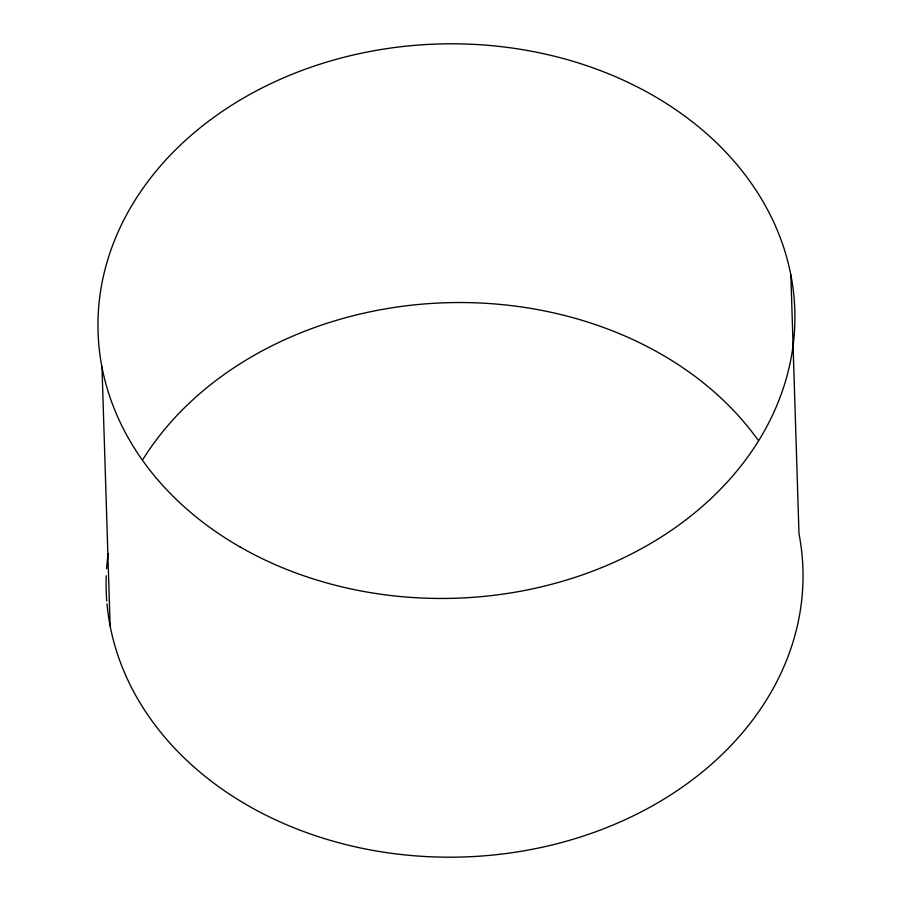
<?xml version="1.0" encoding="UTF-8"?>
<svg xmlns="http://www.w3.org/2000/svg" width="901" height="901" viewBox="0 0 901 901"><rect width="100%" height="100%" fill="white"/><g stroke="black" fill="none" stroke-linecap="round" stroke-linejoin="round"><path stroke-width="1.35" d="M790.864 275.064L798.996 533.797A348.541 277.249 -1.8 0 1 493.602 854.97A348.541 277.249 -1.8 0 1 106.994 603.85M102.004 367.203L110.136 625.936M106.757 601.057A348.541 277.249 -1.8 0 1 106.239 575.818M106.611 568.824A348.541 277.249 -1.8 0 1 108.176 553.586M143.011 459.24A348.541 277.249 -1.8 0 1 445.939 302.747A348.541 277.249 -1.8 0 1 758.011 440.026M240.285 547.087A348.541 277.249 -1.8 0 0 792.824 347.414A348.541 277.249 -1.8 0 0 306.194 68.893A348.541 277.249 -1.8 0 0 240.285 547.087"/></g></svg>
